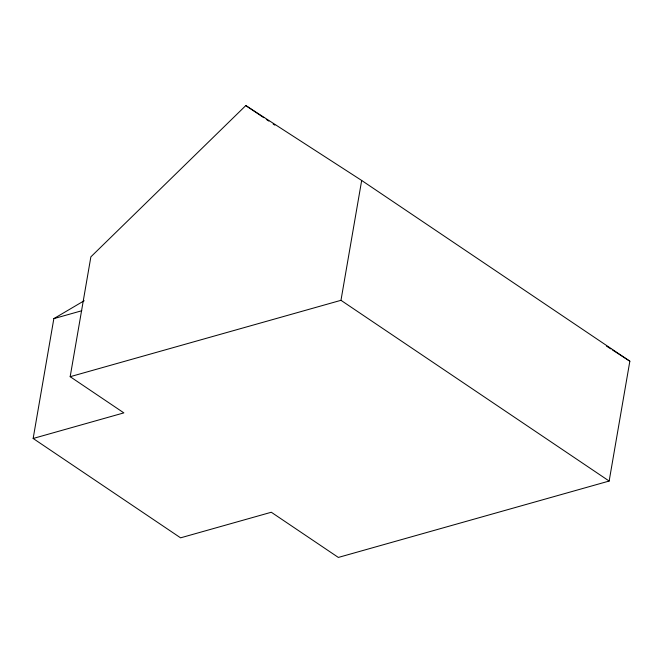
<?xml version="1.0" encoding="UTF-8"?>
<svg xmlns="http://www.w3.org/2000/svg" width="663" height="663" viewBox="0 0 663 663"><rect width="100%" height="100%" fill="white"/><g stroke="black" fill="none" stroke-linecap="round" stroke-linejoin="round"><path stroke-width="0.99" d="M33.15 438.475L123.865 412.883L70.17 376.692L90.872 256.846L245.807 105.566L361.675 180.46L629.85 361.194L609.148 481.048L338.345 557.434L271.3 512.25L180.585 537.834L33.15 438.475L53.852 318.621L84.184 300.737M70.17 376.692L340.973 300.314L361.675 180.46M53.852 318.621L81.764 310.748M606.504 346.111L610.83 348.904M612.554 350.023L629.85 361.194M245.807 105.566L263.741 117.658M266.302 119.381L268.871 121.105M273.139 123.989L274.847 125.141M340.973 300.314L609.148 481.048"/></g></svg>
